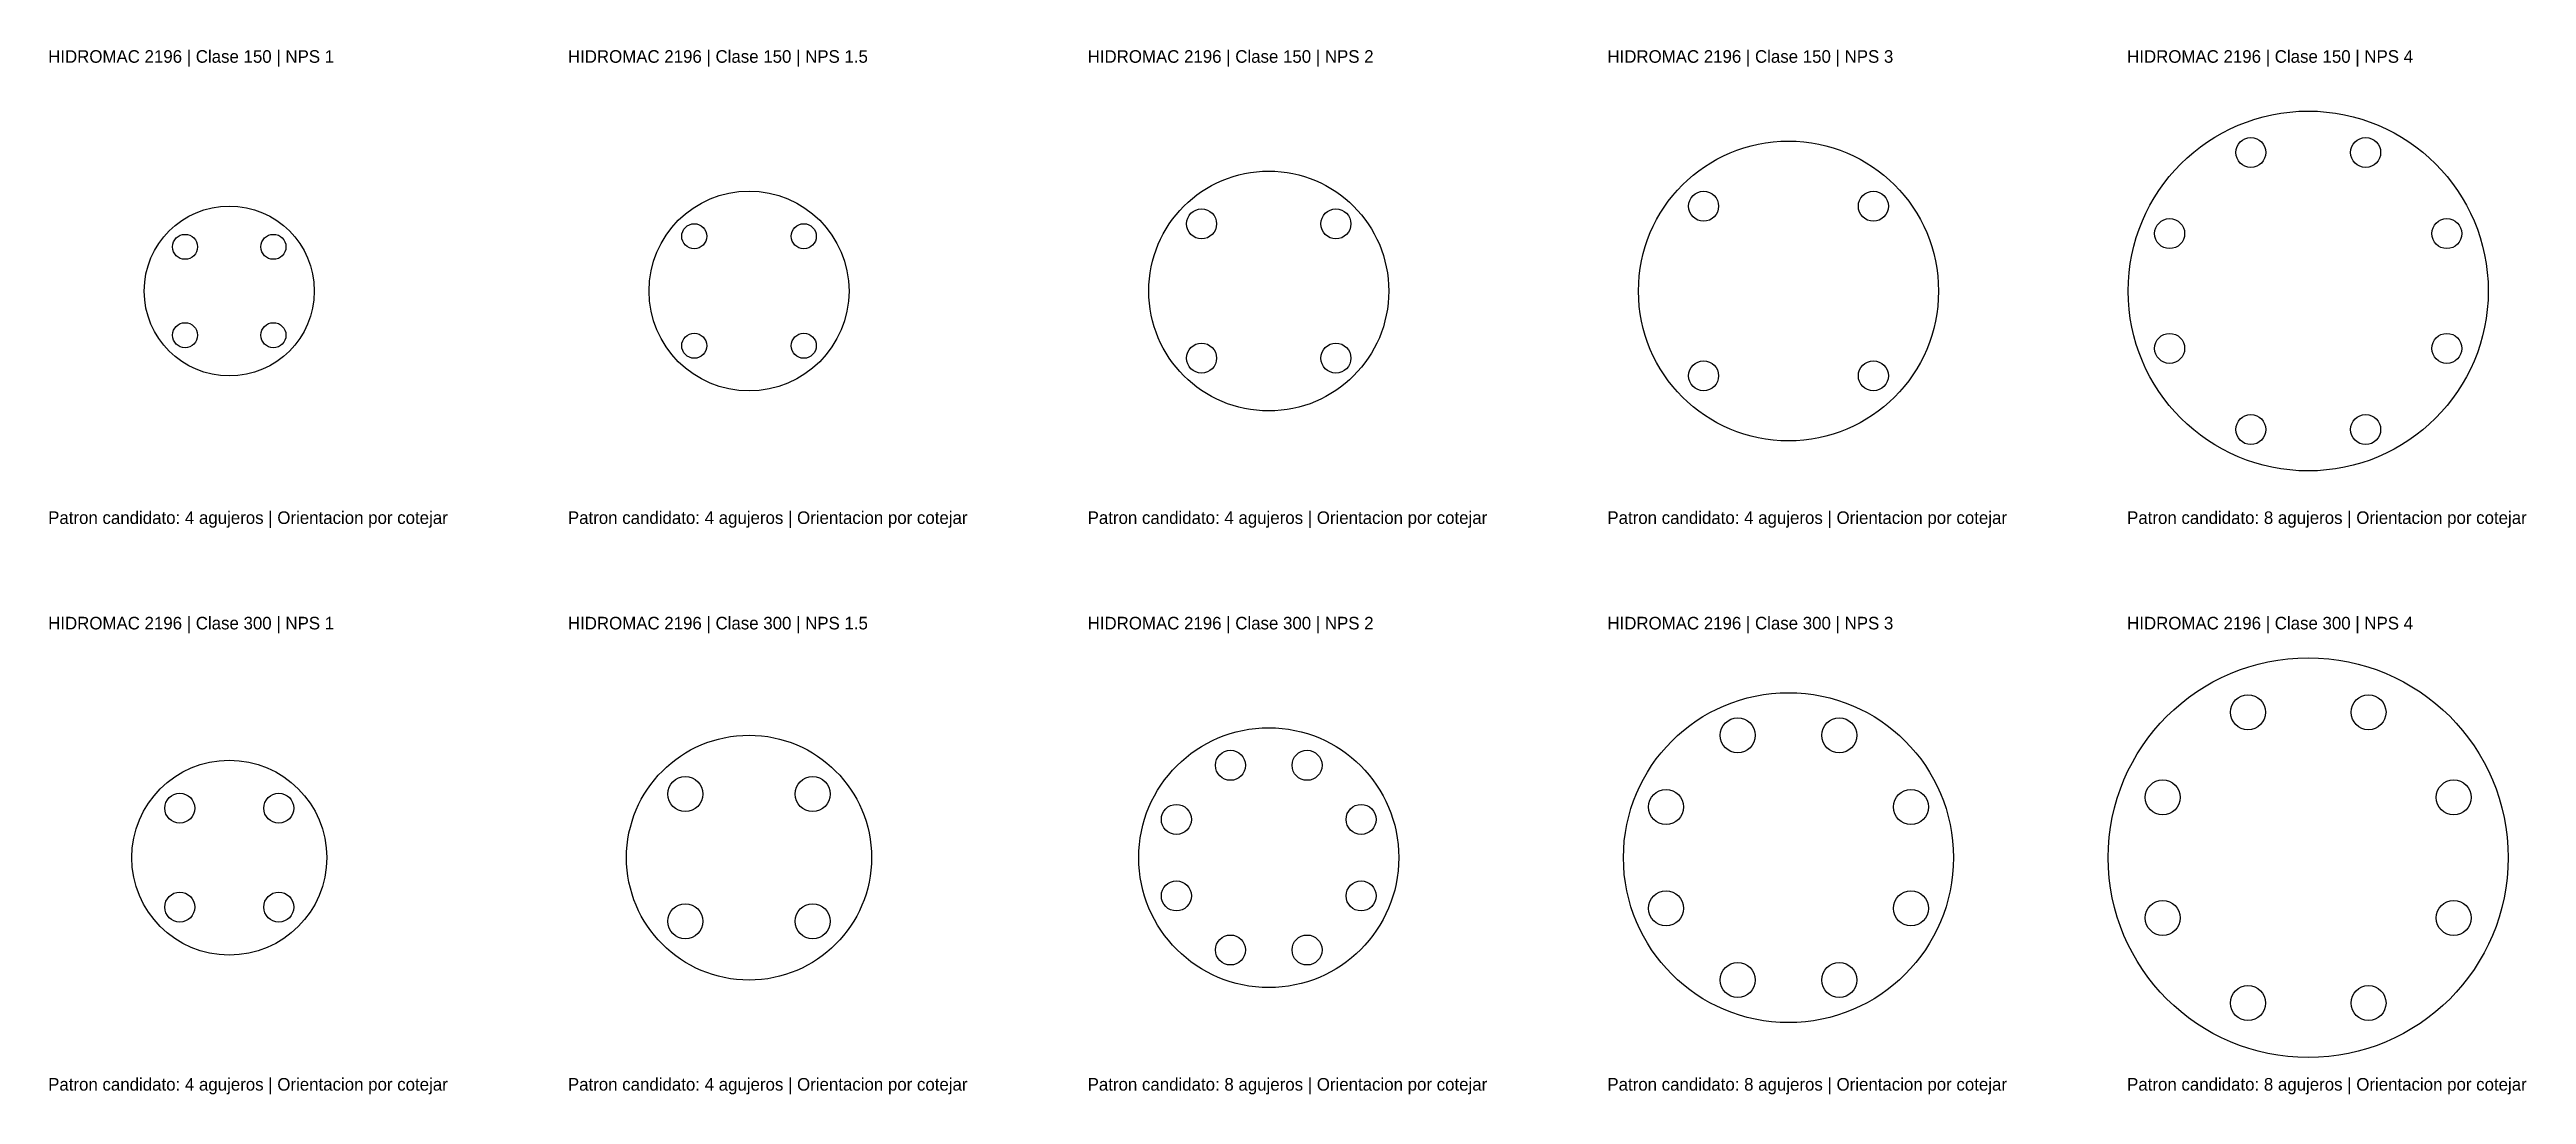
# Model space of a CAD drawing. Header units: millimetres. Extents: x -114 to 1459, y -510 to 153.
import ezdxf

# ---------------------------------------------------------------- set-up
doc = ezdxf.new("R2010")
doc.units = ezdxf.units.MM

msp = doc.modelspace()

# ---------------------------------------------------------------- linework, layer by layer
for centre, radius in [((1320, 0), 114.3), ((990, 0), 95.25), ((1283.549403, 87.999525), 9.525), ((1356.450597, 87.999525), 9.525), ((330, 0), 63.5), ((660, 0), 76.2), ((936.118463, 53.881537), 9.525), ((1043.881537, 53.881537), 9.525), ((0, 0), 53.975), ((617.343783, 42.656217), 9.525), ((702.656217, 42.656217), 9.525), ((-28.0633, 28.0633), 7.9375), ((28.0633, 28.0633), 7.9375), ((295.201508, 34.798492), 7.9375), ((364.798492, 34.798492), 7.9375), ((1232.000475, 36.450597), 9.525), ((1407.999525, 36.450597), 9.525), ((-28.0633, -28.0633), 7.9375), ((28.0633, -28.0633), 7.9375), ((295.201508, -34.798492), 7.9375), ((364.798492, -34.798492), 7.9375), ((1232.000475, -36.450597), 9.525), ((1407.999525, -36.450597), 9.525), ((617.343783, -42.656217), 9.525), ((702.656217, -42.656217), 9.525), ((936.118463, -53.881537), 9.525), ((1043.881537, -53.881537), 9.525), ((1283.549403, -87.999525), 9.525), ((1356.450597, -87.999525), 9.525), ((1320, -360), 127), ((990, -360), 104.775), ((1281.726873, -267.600498), 11.1125), ((1358.273127, -267.600498), 11.1125), ((330, -360), 77.7875), ((660, -360), 82.55), ((957.801973, -282.267086), 11.1125), ((1022.198027, -282.267086), 11.1125), ((0, -360), 61.9125), ((635.699602, -301.33365), 9.525), ((684.300398, -301.33365), 9.525), ((289.588847, -319.588847), 11.1125), ((370.411153, -319.588847), 11.1125), ((1227.600498, -321.726873), 11.1125), ((1412.399502, -321.726873), 11.1125), ((-31.430896, -328.569104), 9.525), ((31.430896, -328.569104), 9.525), ((601.33365, -335.699602), 9.525), ((718.66635, -335.699602), 9.525), ((912.267086, -327.801973), 11.1125), ((1067.732914, -327.801973), 11.1125), ((601.33365, -384.300398), 9.525), ((718.66635, -384.300398), 9.525), ((-31.430896, -391.430896), 9.525), ((31.430896, -391.430896), 9.525), ((289.588847, -400.411153), 11.1125), ((370.411153, -400.411153), 11.1125), ((912.267086, -392.198027), 11.1125), ((1067.732914, -392.198027), 11.1125), ((1227.600498, -398.273127), 11.1125), ((1412.399502, -398.273127), 11.1125), ((635.699602, -418.66635), 9.525), ((684.300398, -418.66635), 9.525), ((957.801973, -437.732914), 11.1125), ((1022.198027, -437.732914), 11.1125), ((1281.726873, -452.399502), 11.1125), ((1358.273127, -452.399502), 11.1125)]:
    msp.add_circle(centre, radius)

# ---------------------------------------------------------------- texts
for s, p in [('HIDROMAC 2196 | Clase 150 | NPS 1', (-115, 145)), ('HIDROMAC 2196 | Clase 150 | NPS 1.5', (215, 145)), ('HIDROMAC 2196 | Clase 150 | NPS 2', (545, 145)), ('HIDROMAC 2196 | Clase 150 | NPS 3', (875, 145)), ('HIDROMAC 2196 | Clase 150 | NPS 4', (1205, 145)), ('Patron candidato: 4 agujeros | Orientacion por cotejar', (-115, -148)), ('Patron candidato: 4 agujeros | Orientacion por cotejar', (215, -148)), ('Patron candidato: 4 agujeros | Orientacion por cotejar', (545, -148)), ('Patron candidato: 4 agujeros | Orientacion por cotejar', (875, -148)), ('Patron candidato: 8 agujeros | Orientacion por cotejar', (1205, -148)), ('HIDROMAC 2196 | Clase 300 | NPS 1', (-115, -215)), ('HIDROMAC 2196 | Clase 300 | NPS 1.5', (215, -215)), ('HIDROMAC 2196 | Clase 300 | NPS 2', (545, -215)), ('HIDROMAC 2196 | Clase 300 | NPS 3', (875, -215)), ('HIDROMAC 2196 | Clase 300 | NPS 4', (1205, -215)), ('Patron candidato: 4 agujeros | Orientacion por cotejar', (-115, -508)), ('Patron candidato: 4 agujeros | Orientacion por cotejar', (215, -508)), ('Patron candidato: 8 agujeros | Orientacion por cotejar', (545, -508)), ('Patron candidato: 8 agujeros | Orientacion por cotejar', (875, -508)), ('Patron candidato: 8 agujeros | Orientacion por cotejar', (1205, -508))]:
    msp.add_text(s, height=8).set_placement(p)

doc.saveas('drawing.dxf')
